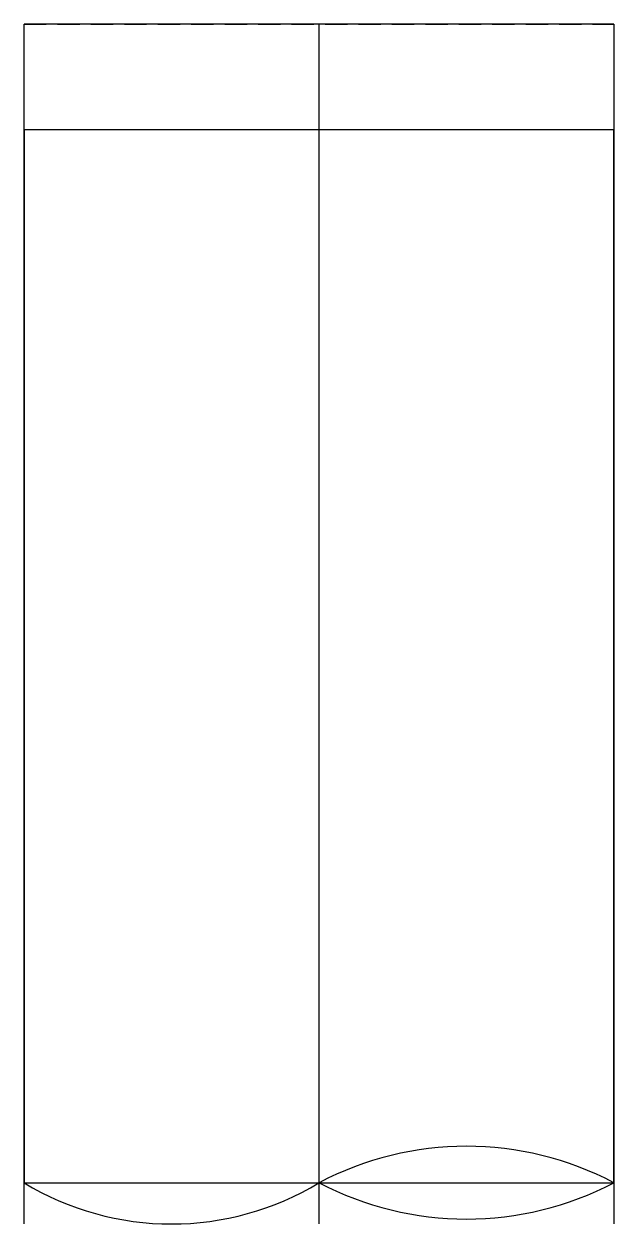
# Model space of a CAD drawing. Extents: x -84 to 84, y -312 to 30.
import ezdxf

# ---------------------------------------------------------------- set-up
doc = ezdxf.new("R2010")
doc.units = 0
doc.linetypes.add('HIDDEN', pattern=[9.525, 6.35, -3.175])
doc.layers.get('0').update_dxf_attribs({"linetype": 'CONTINUOUS'})

msp = doc.modelspace()

# ---------------------------------------------------------------- linework, layer by layer
at = {"linetype": 'CONTINUOUS'}
for p, q in [((84, 30), (-84, 30)), ((-84, -311.76), (-84, 30)), ((0, -311.76), (0, 30)), ((84, 30), (84, -311.76)), ((-84, 0), (84, 0)), ((-84, 0), (-84, -300)), ((84, -300), (84, 0)), ((-84, -300), (84, -300))]:
    msp.add_line(p, q, dxfattribs=at)
at = {"linetype": 'HIDDEN'}
for p, q in [((-84, 0), (-84, 30)), ((-84, 30), (84, 30)), ((84, 30), (84, 0))]:
    msp.add_line(p, q, dxfattribs=at)
at = {"linetype": 'CONTINUOUS'}
for centre, radius, start, end in [((42, -379.94), 90.3, 62.2823, 117.7177), ((42, -379.94), 90.3, 62.2823, 117.7177), ((-42, -230.9), 80.86, 238.7069, 301.2931), ((42, -220.06), 90.3, 242.2823, 297.7177)]:
    msp.add_arc(centre, radius, start, end, dxfattribs=at)

doc.saveas('drawing.dxf')
